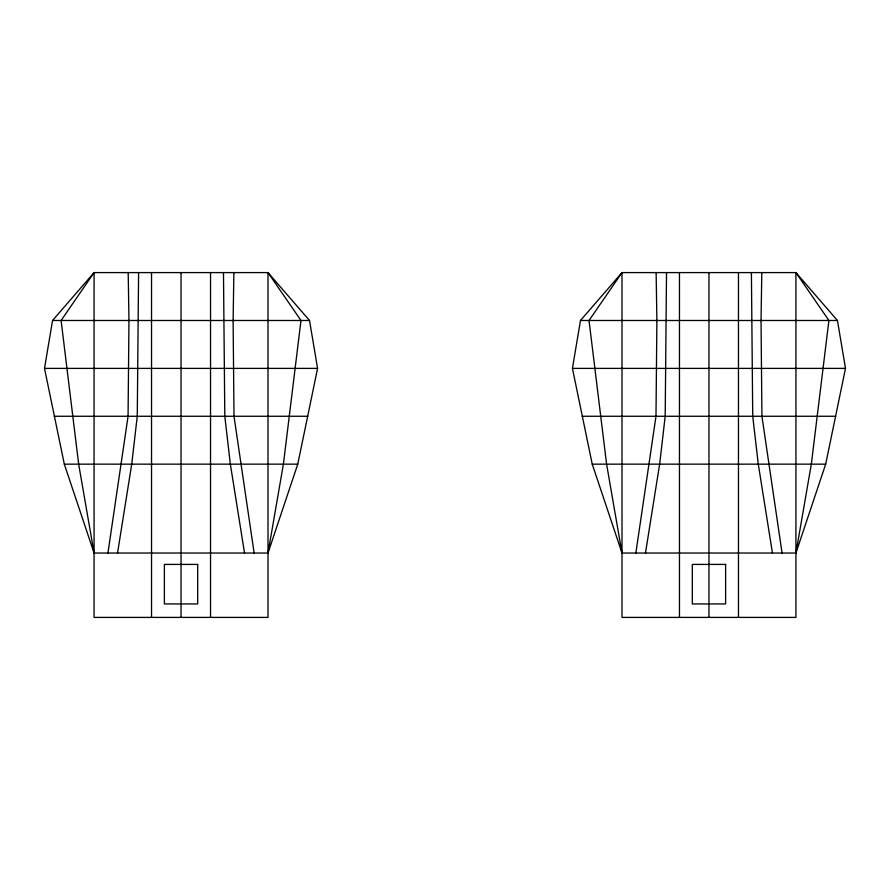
<?xml version="1.0" encoding="UTF-8"?>
<svg xmlns="http://www.w3.org/2000/svg" width="890" height="890" viewBox="0 0 890 890"><rect width="100%" height="100%" fill="white"/><g stroke="black" fill="none" stroke-linecap="round" stroke-linejoin="round"><path stroke-width="1.33" d="M138.595 272.596L137.271 416.264L131.72 464.157L117.547 553.035M666.521 272.596L665.197 416.264L659.646 464.157L645.473 553.035M233.87 272.596L233.113 320.489L234.003 416.264L254.139 553.035M761.796 272.596L761.039 320.489L761.929 416.264L782.065 553.035M107.935 553.035L128.071 416.264L128.961 320.489L128.204 272.596M635.861 553.035L655.997 416.264L656.887 320.489L656.13 272.596M44.5 368.382L52.555 320.489L94.073 272.596L268.001 272.596L309.52 320.489L317.574 368.382L297.761 464.157L268.001 553.035L94.073 553.035L64.314 464.157L44.5 368.382L317.574 368.382M572.426 368.382L580.48 320.489L621.999 272.596L795.927 272.596L837.446 320.489L845.5 368.382L825.686 464.157L795.927 553.035L621.999 553.035L592.239 464.157L572.426 368.382L845.5 368.382M268.001 553.035L283.409 464.157L300.976 320.489L268.001 272.596L268.001 617.404L94.073 617.404L94.073 272.596L61.099 320.489L78.665 464.157L94.073 553.035M795.927 553.035L811.335 464.157L828.902 320.489L795.927 272.596L795.927 617.404L621.999 617.404L621.999 272.596L589.024 320.489L606.591 464.157L621.999 553.035M52.555 320.489L309.52 320.489M580.48 320.489L837.446 320.489M54.234 416.264L307.84 416.264M835.766 416.264L582.16 416.264M64.314 464.157L297.761 464.157M592.239 464.157L825.686 464.157M772.453 553.035L758.28 464.157L752.729 416.264L751.405 272.596M244.528 553.035L230.354 464.157L224.803 416.264L223.479 272.596M738.466 272.596L738.466 617.404M708.963 272.596L708.963 617.404M679.459 272.596L679.459 617.404M210.541 272.596L210.541 617.404M181.037 272.596L181.037 617.404M151.534 272.596L151.534 617.404M197.691 564.416L164.383 564.416L164.383 603.932L197.691 603.932L197.691 564.416M725.617 564.416L692.309 564.416L692.309 603.932L725.617 603.932L725.617 564.416"/></g></svg>
